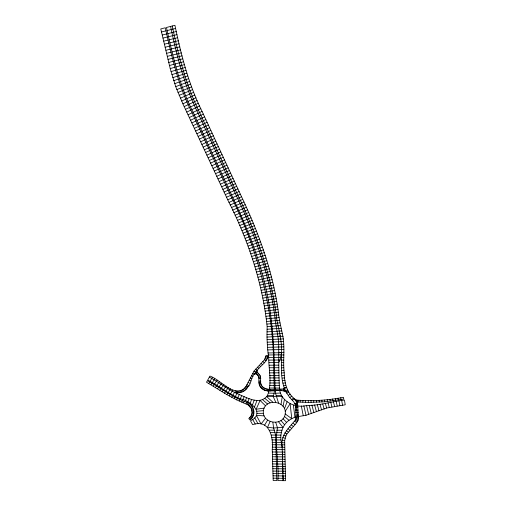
<?xml version="1.0" encoding="UTF-8"?>
<svg xmlns="http://www.w3.org/2000/svg" width="506" height="506" viewBox="0 0 506 506"><rect width="100%" height="100%" fill="white"/><g stroke="black" fill="none" stroke-linecap="round" stroke-linejoin="round"><path stroke-width="0.76" d="M285.22 413.946C287.174 400.954 265.239 397.583 263.386 410.663C261.545 423.579 283.278 426.925 285.22 413.946L291.766 418.702L294.954 417.108L306.016 415.287L326.636 408.032L345.225 404.8L344.447 400.063C331.746 401.524 319.438 405.578 306.541 405.521C294.739 408.652 280.065 400.935 279.407 388.032C278.749 374.339 278.774 360.658 278.705 347.008C278.857 337.16 275.941 327.73 275.03 318.002C269.717 274.334 254.259 232.703 235.208 193.305L198.118 113.281C184.462 85.919 176.86 56.191 170.592 26.413M278.521 403.023L275.523 393.282L275.068 388.032C274.195 353.213 273.379 318.008 264.809 284.049C257.655 253.032 245.144 223.627 231.577 194.949L193.178 112.326C179.485 85.754 172.805 56.47 166.474 27.476L174.924 25.3C181.072 54.806 188.567 84.268 202.065 111.383L240.318 194.146C257.813 230.73 272.152 269.192 278.022 309.482C278.831 319.476 281.652 329.109 283.322 338.906C284.695 350.184 282.936 361.543 284.22 372.802C284.385 382.84 287.104 394.541 296.314 400.044C311.993 401.366 327.958 400.372 343.435 397.318L343.757 399.063L324.763 401.815L308.356 402.39L298.173 402.036L297.484 402.428L298.426 417.52L298.047 420.252L296.718 422.693L286.934 433.946L285.884 436.027L284.682 440.492L285.529 480.7L277.914 480.592C279.008 463.047 274.524 445.033 277.446 427.646L275.726 422.365M300.153 402.03L300.166 400.278M209.345 377.153C219.623 382.473 228.472 390.297 239.325 394.553C247.845 398.127 260.324 405.293 267.402 395.553C272.392 383.687 268.661 370.12 268.705 357.559C267.143 347.356 266.763 336.977 267.162 326.667C262.538 282.278 247.902 239.452 227.732 199.826L182.894 103.825L175.708 86.64L170.212 68.557L160.775 28.937L165.323 27.767C171.743 56.824 178.359 86.203 192.135 112.832L230.54 195.417C257.952 249.521 274.119 309.438 273.727 370.297L274.328 390.55L274.17 393.282L273.234 396.559L275.732 402.251M286.516 387.659L283.145 389.006C272.791 389.291 258.269 392.65 260.628 377.21C260.457 374.434 257.263 373.245 256.833 370.784C260.267 365.629 267.402 362.34 267.971 355.56L266.061 355.383L264.493 359.741L253.987 371.132L246.321 385.882C236.138 400.55 220.717 379.487 209.946 376.066L207.726 380.05C218.896 385.724 228.604 393.965 240.249 398.779C250.154 400.676 265.783 413.32 250.521 420.815L252.639 424.698C269.337 418.835 273.588 437.222 272.241 449.575L273.202 480.529L276.871 480.58L275.612 435.071L273.607 427.987L272.86 422.276M288.135 390.98L285.979 391.979C278.408 387.362 264.094 396.141 259.407 385.174C258.085 381.726 260.154 377.413 257.156 374.554C251.596 370.518 251.374 385.458 248.035 386.666C245.714 391.587 239.604 393.851 234.499 392.378L232.912 395.186M282.247 447.253C279.767 435.571 289.318 427.595 295.725 419.556C296.415 415.116 295.466 410.543 295.498 406.052C295.295 401.568 290.147 399.145 288.325 395.395C279.407 383.314 281.697 366.837 281.545 352.695C282.006 341.67 279.255 331.152 276.934 320.513C271.874 275.732 256.213 232.988 236.694 192.634L199.617 112.56C186.056 85.286 178.403 55.679 172.236 25.989M252.051 412.902L251.254 408.5L248.199 404.952L236.65 399.866L226.846 394.598L206.511 382.22L207.359 380.702C220.584 387.716 232.336 397.539 246.77 402.213C254.126 404.522 256.7 415.407 249.977 419.929L248.781 418.576L251.033 416.065L252.051 412.902L253.911 413.13M302.835 402.169L302.911 400.417M305.554 402.314L305.624 400.562M267.377 390.974L267.491 389.222M282.316 449.663C282.139 443.926 279.616 438.557 281.399 432.674C282.342 426.666 286.269 421.327 291.766 418.702L290.121 403.693L285.226 411.296M236.403 392.738L236.549 391.005M281.013 404.42L282.272 396.571L266.599 396.552L272.848 402.175M274.296 362.625L278.673 362.587L280.128 359.994L281.545 352.695L284.03 352.182M283.05 406.362L284.461 399.323M234.961 392.492L235.341 390.796M265.878 390.727L266.308 389.025M250.249 403.193L251.59 399.424M252.5 404.882L254.176 400.176M284.492 408.709L287.117 401.707M247.832 401.865L249.085 398.557M254.512 406.932L256.934 400.594M245.296 400.853L246.605 397.64M243.576 402.833L244.234 401.233M241.76 402.112L242.456 400.524M242.76 399.848L244.158 396.666M270.096 421.517L267.541 427.298L273.607 427.987L283.018 427.387L278.496 421.77M264.455 390.259L265.182 388.659M246.042 403.788L246.77 402.213M239.193 401.018L239.933 399.449M240.249 398.779L241.729 395.635M236.65 399.866L237.428 398.323M237.763 397.659L239.325 394.553M234.158 398.633L234.955 397.134M235.322 396.451L236.934 393.44M255.802 373.719L256.928 371.638M256.447 373.934L257.377 372.271M231.691 397.337L232.526 395.869M208.795 383.428L209.68 381.929M210.06 381.284L212.362 377.394M232.855 390.012L230.534 393.87M247.175 404.326L248.06 402.827M264.575 425.179L267.617 420.125M229.25 395.996L230.135 394.541M211.046 384.68L211.97 383.2M212.368 382.568L214.74 378.76M226.846 394.598L227.789 393.13M228.187 392.504L230.546 388.829M255.062 373.744L256.82 371.012M213.273 385.977L214.234 384.522M214.645 383.896L217.093 380.183M254.657 373.89L256.833 370.784M226.119 386.097L223.57 389.658M224.468 393.168L225.442 391.726M225.859 391.106L228.314 387.488M263.12 389.576L264.119 388.115M215.474 387.318L216.467 385.888M216.897 385.268L219.414 381.644M222.115 391.688L223.133 390.265M217.643 388.703L218.674 387.292M219.117 386.692L221.698 383.15M219.838 390.177L220.875 388.772M221.324 388.165L223.93 384.649M265.587 418.203L261.058 424.022L256.352 415.375L264.151 415.881M248.199 404.952L249.294 403.586M261.912 388.703L263.171 387.425M249.142 405.704L250.419 404.484M257.156 374.554L258.579 373.415M249.97 406.552L251.412 405.502M260.875 387.653L262.348 386.597M288.325 395.395L290.273 394.073M289.957 397.431L291.905 396.116M291.595 399.468L293.543 398.152M292.247 400.278L294.271 398.911L297.332 402.915L294.802 403.472M257.87 375.471L259.483 374.579M286.693 393.206L288.768 392.049M250.679 407.488L252.266 406.628M260.033 386.47L261.678 385.661M186.765 112.079L190.87 110.106M191.913 109.6L199.585 105.912M188.061 114.792L192.135 112.832M193.178 112.326L200.819 108.645M189.345 117.506L193.4 115.558M194.443 115.052L202.065 111.383M190.604 120.219L194.665 118.271M195.708 117.771L203.33 114.109M191.869 122.933L195.923 120.985M196.973 120.485L204.588 116.835M193.134 125.633L197.182 123.698M198.232 123.198L205.841 119.555M185.468 109.347L189.605 107.367M190.654 106.867L198.371 103.18M194.393 128.341L198.441 126.405M199.49 125.905L207.099 122.269M195.651 131.035L199.699 129.106M200.743 128.606L208.352 124.982M196.904 133.729L200.958 131.807M202.002 131.307L209.604 127.689M198.162 136.418L202.21 134.501M203.254 134.001L210.857 130.396M184.171 106.589L188.352 104.615M189.408 104.122L197.169 100.46M199.415 139.106L203.456 137.189M204.506 136.696L212.103 133.097M200.667 141.788L204.709 139.877M205.752 139.384L213.349 135.791M201.913 144.469L205.955 142.559M206.998 142.066L214.595 138.486M203.159 147.138L207.201 145.241M208.244 144.748L215.834 141.174M204.405 149.814L208.447 147.916M209.49 147.423L217.074 143.856M205.651 152.477L209.686 150.586M210.73 150.099L218.314 146.538M206.891 155.14L210.926 153.255M211.97 152.761L219.553 149.219M208.13 157.802L212.166 155.918M213.209 155.431L220.787 151.889M209.37 160.459L213.405 158.574M214.449 158.087L222.02 154.558M182.894 103.825L187.112 101.864M188.169 101.371L195.986 97.74M210.61 163.109L214.639 161.231M215.682 160.75L223.254 157.227M211.843 165.753L215.872 163.887M216.916 163.4L224.487 159.89M213.077 168.397L217.106 166.531M218.143 166.05L225.714 162.546M214.304 171.034L218.333 169.175M219.37 168.694L226.941 165.196M215.537 173.678L219.56 171.819M220.603 171.338L228.168 167.847M216.764 176.309L220.787 174.456M221.83 173.975L229.389 170.497M217.991 178.941L222.014 177.087M223.051 176.613L230.609 173.141M219.212 181.565L223.235 179.719M224.278 179.244L231.83 175.778M220.439 184.184L224.455 182.343M225.499 181.869L233.051 178.416M221.66 186.803L225.676 184.968M226.713 184.494L234.265 181.047M181.629 101.029L185.892 99.094M186.954 98.607L194.835 95.02M222.874 189.415L226.897 187.587M227.934 187.112L235.48 183.672M224.095 192.027L228.111 190.199M229.148 189.731L236.694 186.297M225.309 194.633L229.326 192.811M230.363 192.343L237.902 188.915M226.524 197.239L230.54 195.417M231.577 194.949L239.11 191.534M227.732 199.826L231.742 198.017M232.779 197.549L240.318 194.146M228.94 202.425L232.95 200.623M233.987 200.161L241.526 196.771M230.135 205.012L234.151 203.222M235.189 202.761L242.728 199.396M180.383 98.215L184.69 96.304M185.759 95.83L193.709 92.307M231.331 207.599L235.347 205.822M236.384 205.36L243.93 202.014M232.513 210.18L236.53 208.415M237.573 207.96L245.119 204.639M233.69 212.76L237.712 211.008M238.75 210.553L246.308 207.264M235.043 215.252L238.883 213.602M239.92 213.152L247.485 209.895M179.156 95.368L183.52 93.496M184.595 93.034L192.615 89.594M236.397 217.744L240.04 216.195M241.077 215.752L248.655 212.533M287.509 389.911L284.853 391.037L284.087 387.957L286.402 387.292M237.535 220.319L241.185 218.788M242.229 218.352L249.812 215.164M177.96 92.49L182.381 90.669M183.463 90.22L191.565 86.874M238.668 222.893L242.317 221.381M243.367 220.951L250.957 217.808M239.781 225.467L243.443 223.981M244.487 223.551L252.096 220.452M240.875 228.042L244.543 226.574M245.593 226.157L253.215 223.102M176.803 89.587L181.281 87.816M182.369 87.386L190.553 84.154M241.963 230.616L245.638 229.174M246.688 228.763L254.322 225.758M251.254 408.5L252.956 407.842M243.025 233.19L246.707 231.773M247.763 231.368L255.41 228.421M175.708 86.64L180.225 84.945M181.319 84.534L189.56 81.428M244.075 235.764L247.763 234.373M248.819 233.981L256.485 231.09M245.1 238.345L248.8 236.979M249.856 236.593L257.541 233.759M246.106 240.919L249.812 239.591M250.875 239.205L258.572 236.441M174.665 83.673L179.213 82.048M180.313 81.656L188.611 78.689M258.421 376.477L260.173 375.85M247.092 243.5L250.805 242.197M251.868 241.83L259.591 239.123M248.054 246.08L251.779 244.815M252.842 244.449L260.584 241.817M173.666 80.682L178.238 79.132M179.352 78.759L187.701 75.932M248.996 248.667L252.728 247.434M253.797 247.08L261.551 244.506M249.913 251.254L253.658 250.053M254.727 249.705L262.5 247.2M172.729 77.665L177.315 76.197M178.435 75.843L186.815 73.155M250.812 253.848L254.562 252.671M255.631 252.336L263.424 249.901M171.85 74.635L176.43 73.243M177.555 72.902L185.955 70.347M251.691 256.441L255.448 255.302M256.517 254.973L264.322 252.602M259.407 385.174L261.185 384.63M252.545 259.034L256.308 257.927M257.383 257.611L265.201 255.302M171.009 71.593L175.588 70.271M176.714 69.948L185.126 67.513M253.38 261.634L257.149 260.558M258.224 260.248L266.055 258.003M170.212 68.557L174.779 67.292M175.911 66.975L184.323 64.641M254.189 264.233L257.965 263.19M259.047 262.886L266.89 260.71M278.028 336.496L280.501 335.82M295.099 403.959L297.433 403.32M169.447 65.508L173.994 64.294M175.133 63.99L183.539 61.738M254.98 266.833L258.762 265.821M259.844 265.53L267.699 263.417M168.707 62.459L173.235 61.283M174.374 60.992L182.78 58.81M255.745 269.439L259.534 268.452M260.622 268.174L268.49 266.124M167.986 59.411L172.495 58.266M173.64 57.981L182.034 55.856M161.547 31.973L166.05 30.841M167.201 30.55L175.614 28.431M256.491 272.045L260.286 271.089M261.374 270.818L269.255 268.838M162.306 35.022L166.771 33.908M167.922 33.624L176.29 31.53M163.033 38.083L167.486 36.97M168.637 36.685L176.999 34.604M163.748 41.138L168.201 40.031M169.352 39.746L177.707 37.672M167.277 56.362L171.774 55.243M172.919 54.958L181.293 52.877M251.684 409.563L253.468 409.12M164.469 44.186L168.915 43.086M170.067 42.801L178.416 40.733M165.184 47.229L169.63 46.135M170.781 45.85L179.124 43.788M165.898 50.271L170.345 49.177M171.49 48.892L179.826 46.843M166.588 53.313L171.053 52.213M172.204 51.928L180.56 49.866M257.219 274.644L261.02 273.727M262.102 273.461L269.995 271.545M257.921 277.25L261.728 276.365M262.816 276.105L270.716 274.258M263.5 278.755L271.412 276.965M258.604 279.856L262.412 279.002M259.262 282.462L263.076 281.64M264.17 281.399L272.089 279.679M259.901 285.074L263.721 284.277M264.809 284.049L272.74 282.392M295.308 404.477L297.673 403.978M260.514 287.68L264.341 286.915M265.429 286.693L273.373 285.106M261.109 290.286L264.935 289.552M266.029 289.343L273.98 287.819M283.404 385.774L285.789 385.319M261.684 292.892L265.511 292.19M266.605 291.987L274.562 290.533M258.781 377.552L260.628 377.21M262.234 295.498L266.067 294.827M267.162 294.637L275.125 293.24M262.759 298.104L266.599 297.465M267.693 297.281L275.662 295.953M263.272 300.709L267.111 300.102M268.205 299.925L276.181 298.66M263.759 303.315L267.598 302.733M268.699 302.569L276.674 301.367M264.221 305.915L268.066 305.365M269.16 305.213L277.143 304.074M259.015 383.807L260.881 383.548M264.119 408.127L256.156 409.234L260.078 400.448L265.549 405.869M264.663 308.515L268.509 308.002M269.609 307.85L277.592 306.775M265.081 311.114L268.933 310.627M270.033 310.488L278.022 309.482M295.428 404.952L297.838 404.655M251.963 410.663L253.803 410.442M265.486 313.714L269.331 313.258M270.432 313.125L278.426 312.183M265.865 316.307L269.711 315.883M270.811 315.763L278.806 314.877M266.219 318.906L270.103 318.508M271.134 318.4L279.167 317.578M266.554 321.493L270.476 321.127M271.437 321.032L279.502 320.266M271.716 323.663L279.951 322.904M256.896 411.258L263.386 410.663M266.871 324.087L270.824 323.739M282.917 383.124L285.352 382.922M267.162 326.667L271.146 326.357M271.975 326.288L280.394 325.624M281.779 372.992L284.22 372.802M282.063 375.528L284.505 375.344M282.348 378.058L284.783 377.874M282.633 380.588L285.068 380.404M267.124 329.273L271.418 328.97M272.247 328.913L281.115 328.28M281.488 370.443L283.936 370.265M267.067 331.879L271.671 331.582M272.494 331.531L281.817 330.937M266.985 334.472L271.899 334.188M272.728 334.143L282.5 333.587M258.876 382.511L260.767 382.409M266.883 337.059L272.114 336.794M272.936 336.756L283.132 336.237M275.523 393.282L280.324 393.061M267.086 339.627L272.304 339.399M273.132 339.362L283.322 338.906M267.269 342.195L272.487 341.993M273.31 341.961L283.493 341.569M267.434 344.763L272.652 344.586M273.474 344.561L283.651 344.219M267.585 347.331L272.797 347.179M273.62 347.154L283.79 346.863M258.945 378.665L260.843 378.614M267.731 349.893L272.936 349.766M273.759 349.747L283.923 349.501M281.285 367.824L283.746 367.761M267.946 352.96L273.088 352.859M273.91 352.846L281.545 352.695L279.021 352.208M268.288 355.003L273.177 354.921M273.999 354.908L281.134 354.795M295.498 406.052L297.939 406.014M295.567 407.627L298.002 407.589M268.705 357.559L273.284 357.495M274.107 357.483L280.634 357.4M295.675 410.113L298.11 410.075M295.782 412.599L298.211 412.561M295.89 415.078L298.319 415.04M295.997 417.551L298.426 417.52M268.907 360.114L273.385 360.063M274.201 360.057L280.128 359.994M269.11 362.663L273.474 362.631M256.966 413.364L263.398 413.307M269.198 365.218L273.563 365.193M274.385 365.187L278.755 365.161M269.281 367.767L273.645 367.748M274.461 367.742L278.838 367.723M269.369 370.31L273.727 370.297M274.543 370.297L278.907 370.278M269.445 372.852L273.803 372.846M274.619 372.84L278.983 372.833M269.527 375.395L273.879 375.389M274.695 375.382L279.053 375.376M269.609 377.931L273.955 377.925M274.771 377.925L279.122 377.919M269.692 380.461L274.031 380.455M274.84 380.455L279.192 380.455M269.774 382.991L274.1 382.985M274.916 382.985L279.261 382.985M269.787 385.515L274.176 385.509M274.992 385.509L279.337 385.509M269.635 388.032L274.252 388.032M275.068 388.032L279.407 388.032M269.3 390.543L274.328 390.55M275.15 390.55L279.628 390.55M267.402 395.553L273.613 395.565M276.156 395.565L281.564 395.572M252.089 411.783L253.955 411.783M269.628 430.157L274.53 430.189M276.776 430.208L281.975 430.239M270.647 432.605L275.226 432.636M276.466 432.643L281.399 432.674M271.361 435.046L275.612 435.071M276.453 435.078L281.02 435.116M271.785 437.481L275.726 437.507M276.523 437.513L280.843 437.545M271.943 439.904L275.795 439.935M276.592 439.942L280.855 439.973M272.019 442.326L275.871 442.358M276.668 442.364L280.919 442.402M272.095 444.749L275.941 444.78M276.738 444.787L284.581 444.856M272.171 447.165L276.01 447.196M276.807 447.203L284.644 447.272M272.241 449.575L276.048 449.606M276.909 449.613L284.707 449.689M272.317 451.978L276.086 452.016M277.016 452.022L284.77 452.098M272.392 454.382L276.124 454.42M277.117 454.426L284.834 454.502M272.468 456.779L276.162 456.817M277.225 456.829L284.897 456.905M272.538 459.17L276.238 459.214M277.294 459.22L284.96 459.303M272.614 461.561L276.308 461.605M277.364 461.611L285.023 461.7M272.69 463.945L276.377 463.989M277.433 464.002L285.087 464.091M272.759 466.33L276.447 466.374M277.503 466.387L285.15 466.475M272.835 468.708L276.516 468.752M277.573 468.765L285.213 468.853M272.905 471.08L276.586 471.124M277.642 471.137L285.276 471.231M272.981 473.445L276.662 473.496M277.712 473.508L285.34 473.603M273.057 475.811L276.731 475.861M277.781 475.874L285.403 475.975M273.126 478.17L276.801 478.221M277.851 478.233L285.466 478.341M282.158 442.75L284.555 442.794M281.222 365.193L283.683 365.25M268.705 393.054L274.17 393.282M281.481 354.889L283.955 354.997M281.412 357.464L283.885 357.571M281.342 360.038L283.809 360.145M281.279 362.6L283.739 362.707M258.901 381.113L260.799 381.214M282.297 440.169L284.682 440.492M295.947 418.595L298.357 418.936M265.897 356.54L267.769 356.939M251.874 413.965L253.696 414.408M282.791 437.639L285.125 438.221M295.725 419.556L298.047 420.252M265.574 357.66L267.383 358.28M251.52 415.059L253.272 415.717M283.632 435.185L285.884 436.027M251.387 375.642L253.108 376.432M250.268 377.906L251.988 378.697M249.148 380.17L250.868 380.955M248.029 382.422L249.749 383.213M246.915 384.674L248.629 385.458M246.321 385.882L248.035 386.666M265.1 358.735L266.826 359.557M295.302 420.53L297.465 421.574M284.808 432.851L286.934 433.946M251.033 416.065L252.684 416.919M252.564 373.352L254.246 374.225L257.118 370.221L255.644 369.057M245.796 386.818L247.421 387.76M264.493 359.741L266.099 360.753M253.987 371.132L255.91 372.422M286.301 430.676L288.268 431.997M294.751 421.353L296.718 422.693M250.407 416.995L251.931 418.038M245.024 387.855L246.498 388.994M288.015 428.721L289.881 430.17M293.113 423.155L294.985 424.61M291.412 425.015L293.278 426.463M289.71 426.874L291.576 428.316M264.783 398.317L270.065 402.789M284.461 416.482L288.996 420.334M257.453 367.16L258.876 368.381M262.873 361.581L264.296 362.808M261.064 363.441L262.487 364.668M259.255 365.3L260.679 366.527M262.57 399.645L267.573 404.047M249.629 417.855L250.995 419.069M244.316 388.583L245.657 389.854M283.018 418.728L286.573 422.371M280.982 420.53L284.568 424.743M243.285 389.392L244.423 390.822M295.175 399.557L297.364 402.637M242.399 389.924L243.373 391.454M254.727 417.785L258.016 423.813M252.76 419.55L255.22 424.06M296.314 400.044L297.484 402.428M241.217 390.449L241.963 392.08M240.173 390.771L240.717 392.466M320.032 404.402L321.582 409.955M317.313 404.692L319.027 410.834M322.727 403.984L324.137 409.088M314.587 404.92L316.459 411.713M325.402 403.453L326.636 408.032M311.886 405.142L313.878 412.605M328.078 402.871L329.279 407.488M309.204 405.357L311.285 413.497M330.766 402.308L331.917 406.969M306.541 405.521L308.666 414.395M333.479 401.77L334.567 406.476M297.256 400.29L297.705 402.238M303.847 405.761L306.016 415.287M283.619 388.874L284.03 390.777M336.205 401.283L337.211 406.002M301.317 405.938L303.265 415.761M338.944 400.841L339.874 405.565M329.893 399.348L330.228 401.087M335.301 398.538L335.63 400.278M332.6 398.943L332.929 400.682M340.721 397.722L341.044 399.468M338.008 398.127L338.337 399.873M238.965 390.993L239.281 392.726M341.689 400.436L342.543 405.167M327.205 399.746L327.521 401.486M296.048 405.774L297.711 416.489M293.366 405.167L294.954 417.108M324.542 400.063L324.763 401.815M321.867 400.252L321.993 402.004M308.262 400.632L308.356 402.39M313.707 400.486L313.796 402.238M310.981 400.562L311.076 402.314M270.09 389.215L270.179 390.98M316.433 400.41L316.522 402.169M298.091 400.29L298.173 402.036M237.769 391.068L237.852 392.814M319.159 400.335L319.248 402.093M275.498 389.133L275.58 390.898M283.145 389.006L283.221 390.771M280.919 389.044L280.994 390.809M282.386 452.073L282.582 459.277M282.645 461.674L282.968 473.572M283.037 475.944L283.164 480.668M282.234 449.663L283.088 480.668M267.971 389.247L267.978 391.005"/></g></svg>
